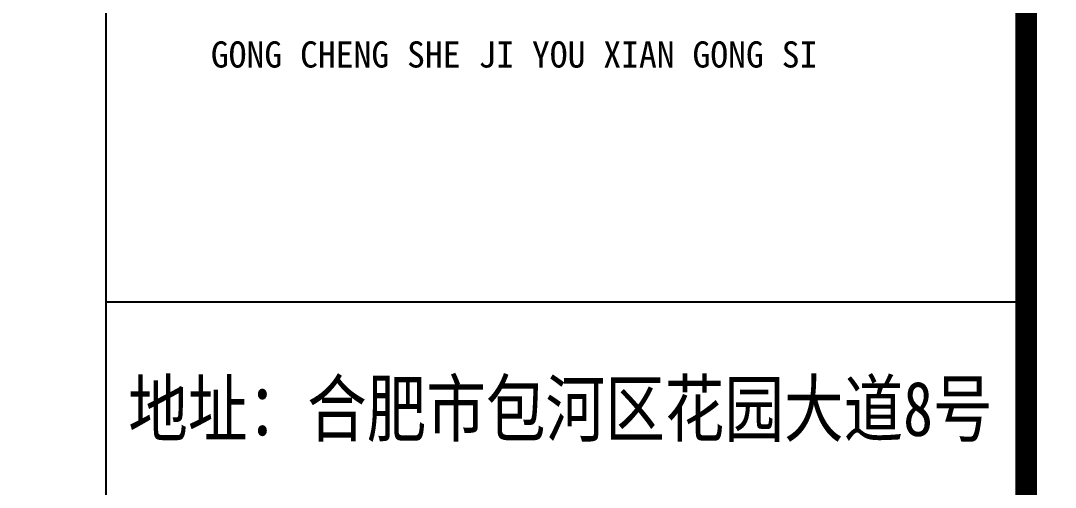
# Model space of a CAD drawing. Extents: x -191212 to 1245715665, y -234495 to 250873.
# Drawn here: x 207337 to 212072, y -77332 to -75196 of the extents above; entities that cross this region are included whole.
import ezdxf

# ---------------------------------------------------------------- set-up
doc = ezdxf.new("R2010")
doc.units = 0
doc.header["$LTSCALE"] = 500
doc.layers.get('0').update_dxf_attribs({"linetype": 'CONTINUOUS'})
doc.layers.get('Defpoints').update_dxf_attribs({"linetype": 'CONTINUOUS'})
for name, color, linetype in [('0-TK', 4, 'CONTINUOUS'), ('AXIS', 3, 'CONTINUOUS'), ('TWT_DIM', 3, 'CONTINUOUS'), ('TWT_TITLE', 7, 'CONTINUOUS')]:
    doc.layers.add(name, color=color, linetype=linetype)
doc.styles.add('-黑体', font='simhei.ttf', dxfattribs={"width": 0.8})
doc.styles.add('_TCH_DIM_T3', font='SIMPLEX', dxfattribs={"width": 0.705882, "bigfont": 'GBCBIG'})
doc.dimstyles.new('_TCH_ARCH&&200', dxfattribs={"dimtxt": 510, "dimasz": 200, "dimexe": 500, "dimexo": 600, "dimgap": 200, "dimtad": 1, "dimdec": 0, "dimzin": 0, "dimdsep": 46, "dimtxsty": '_TCH_DIM_T3', "dimblk": 'ARCHTICK', "dimcen": 0.09, "dimclrt": 225, "dimazin": 2, "dimtfac": 1, "dimtdec": 0, "dimtix": 1, "dimtmove": 2, "dimatfit": 3, "dimfxl": 1, "dimtolj": 1, "dimtzin": 0, "dimarcsym": 0})
doc.dimstyles.new('_TWT_ARCH&&100', dxfattribs={"dimtxt": 297.5, "dimasz": 100, "dimexe": 250, "dimexo": 300, "dimgap": 100, "dimtad": 1, "dimdec": 0, "dimzin": 0, "dimdsep": 46, "dimtxsty": '_TCH_DIM_T3', "dimblk": 'ARCHTICK', "dimcen": 0.09, "dimclrt": 7, "dimazin": 2, "dimtfac": 1, "dimtdec": 0, "dimtix": 1, "dimtmove": 2, "dimatfit": 3, "dimfxl": 1, "dimtolj": 1, "dimtzin": 0, "dimarcsym": 0})

# ---------------------------------------------------------------- blocks, each defined once
blk = doc.blocks.new('_ArchTick')
at = {"color": 0, "linetype": 'ByBlock', "const_width": 0.4}
blk.add_lwpolyline([(-0.5, -0.5), (0.5, 0.5)], dxfattribs=at)
blk = doc.blocks.new('*D200')
at = {"layer": 'AXIS', "color": 0, "lineweight": -2}
for p, q in [((278887.8, 52433.3), (283787.8, 52433.3)), ((283287.8, 44433.3), (283287.8, 52433.3)), ((278887.8, 44433.3), (283787.8, 44433.3))]:
    blk.add_line(p, q, dxfattribs=at)
at = {"layer": 'Defpoints', "color": 0}
for p in [(278287.8, 52433.3), (283287.8, 52433.3), (278287.8, 44433.3), (161593.6, -91198.8), (162081.3, -91198.8), (161593.6, -92638.9)]:
    blk.add_point(p, dxfattribs=at)
at = {"layer": 'TWT_DIM', "color": 0, "lineweight": -2}
for p, q in [((161893.6, -91198.8), (162331.3, -91198.8)), ((162081.3, -92638.9), (162081.3, -91198.8)), ((161893.6, -92638.9), (162331.3, -92638.9))]:
    blk.add_line(p, q, dxfattribs=at)
at = {"layer": 'AXIS', "color": 0, "lineweight": -2, "xscale": 200, "yscale": 200, "zscale": 200}
for p, rotation in [((283287.8, 52433.3), 90), ((283287.8, 44433.3), 270)]:
    blk.add_blockref('_ArchTick', p, dxfattribs=dict(at, rotation=rotation))
at = {"layer": 'TWT_DIM', "color": 0, "lineweight": -2, "xscale": 100, "yscale": 100, "zscale": 100}
for p, rotation in [((162081.3, -91198.8), 90), ((162081.3, -92638.9), 270)]:
    blk.add_blockref('_ArchTick', p, dxfattribs=dict(at, rotation=rotation))
at = {"layer": 'AXIS', "color": 7, "insert": (282832.8, 48433.3), "char_height": 510, "attachment_point": 5, "rotation": 90, "style": '_TCH_DIM_T3'}
blk.add_mtext('\\A1;8000', dxfattribs=at)
at = {"layer": 'TWT_DIM', "color": 7, "insert": (161832.5, -91918.9), "char_height": 297.5, "attachment_point": 5, "rotation": 90, "style": '_TCH_DIM_T3'}
blk.add_mtext('\\A1;1800', dxfattribs=at)

msp = doc.modelspace()

# ---------------------------------------------------------------- linework, layer by layer
msp.add_lwpolyline([(207728.9, -68566.7), (211938.4, -68566.7), (211938.4, -108566.7), (207728.9, -108566.7)], close=True)
at = {"layer": '0-TK'}
msp.add_line((207728.9, -76482.4), (211938.4, -76482.4), dxfattribs=at)
at = {"layer": 'TWT_TITLE', "color": 4, "const_width": 100}
msp.add_lwpolyline([(156038.4, -108566.7), (211938.4, -108566.7), (211938.4, -68566.7), (156038.4, -68566.7)], close=True, dxfattribs=at)

# ---------------------------------------------------------------- texts
at = {"style": '-黑体'}
msp.add_text(' GONG CHENG SHE JI YOU XIAN GONG SI ', height=120, dxfattribs=at).set_placement((208125.6, -75410.3))
at = {"style": '-黑体', "width": 0.8}
msp.add_text('地址：合肥市包河区花园大道8号', height=250, dxfattribs=at).set_placement((207829.2, -77097.1))

# ---------------------------------------------------------------- dimensions: what is measured, and where the dimension line sits
at = {"layer": 'AXIS'}
dim = msp.add_aligned_dim(p1=(278287.8, 44433.3), p2=(278287.8, 52433.3), distance=-5000, dimstyle='_TCH_ARCH&&200', override={"dimclrt": 7}, dxfattribs=at)
dim.commit()
dim.dimension.update_dxf_attribs({"geometry": '*D200', "text_midpoint": (282832.8, 48433.3)})
at = {"layer": 'TWT_DIM'}
dim = msp.add_aligned_dim(p1=(161593.6, -92638.9, 33805.3), p2=(161593.6, -91198.8, 33805.3), distance=-487.7, text='1800', dimstyle='_TWT_ARCH&&100', dxfattribs=at)
dim.commit()
dim.dimension.update_dxf_attribs({"geometry": '*D200', "text_midpoint": (161832.5, -91918.9, 33805.3)})

doc.saveas('drawing.dxf')
